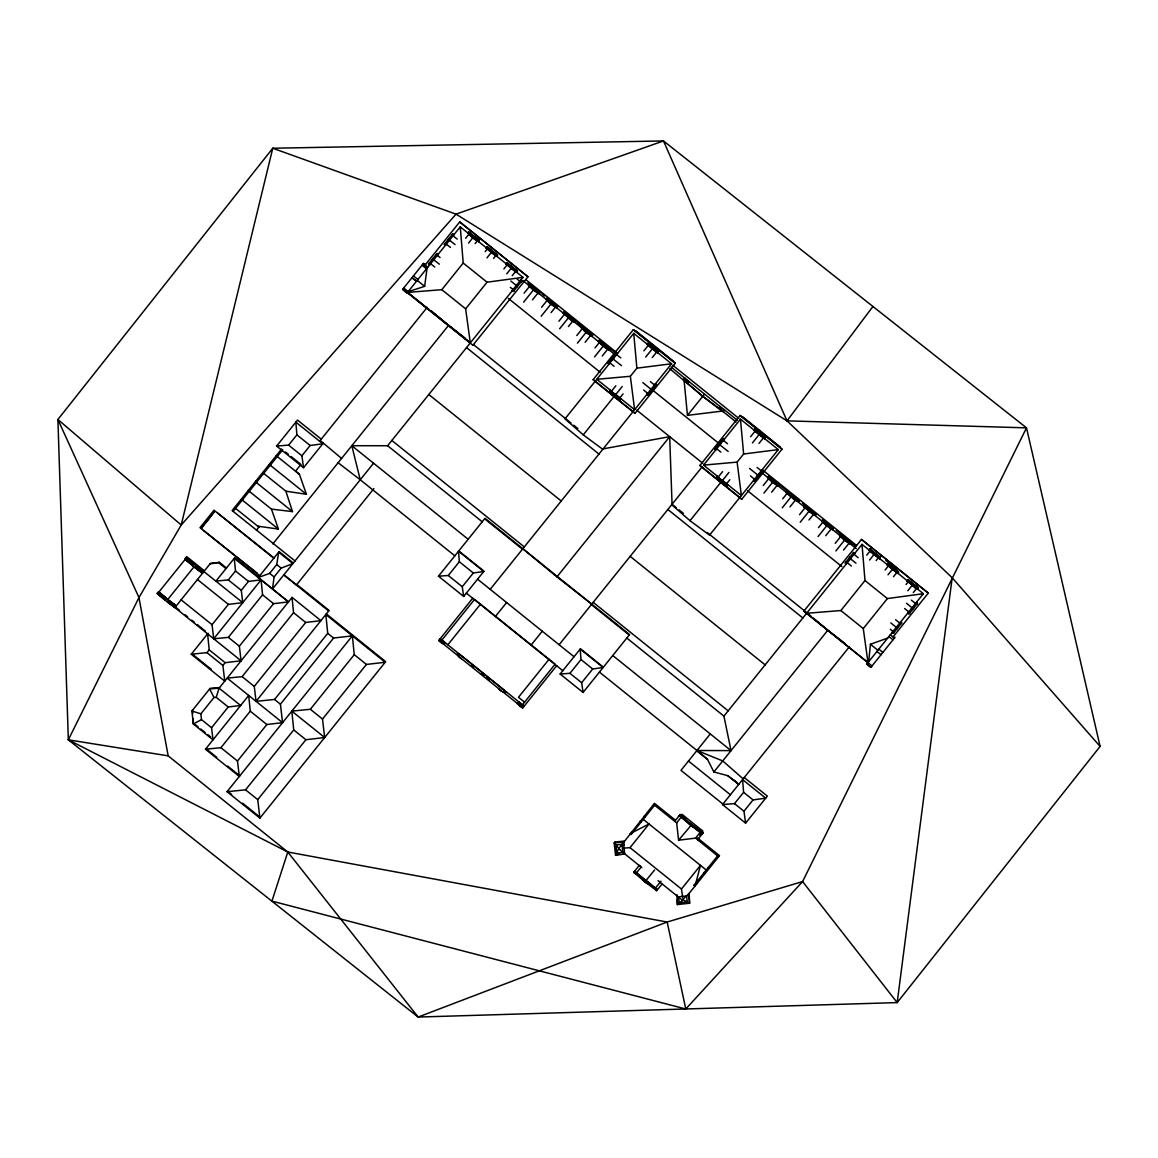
<?xml version="1.0" encoding="UTF-8"?>
<svg xmlns="http://www.w3.org/2000/svg" width="1158" height="1158" viewBox="0 0 1158 1158"><rect width="100%" height="100%" fill="white"/><g stroke="black" fill="none" stroke-linecap="round" stroke-linejoin="round"><path stroke-width="1.5" d="M868.703 661.681L870.44 644.282L887.708 638.044M168.171 755.856L138.96 597.557L57.9 419.486L181.213 525.008L456.035 214.143L663.476 140.943L787.006 420.861L952.18 577.755L897.175 1002.596L418.139 1017.057L68.336 739.817L57.9 419.486L272.767 148.238L663.476 140.943L1026.495 427.852L1100.1 746.418L897.175 1002.596L802.595 881.571L1026.495 427.852L787.006 420.861L456.035 214.143L272.767 148.238L181.213 525.008L138.96 597.557L68.336 739.817L287.792 852.013L667.167 922.029L802.595 881.571L685.782 1009.009L271.942 901.112L287.792 852.013L168.171 755.856L68.336 739.817M408.036 291.773L424.653 286.33L427.056 268.12M181.126 599.844L212.044 624.698L213.723 638.796L228.358 637.363L262.562 594.821L261.086 579.883L258.292 577.524L269.669 573.369L276.748 564.554L278.687 552.163L292.873 563.584L281.191 568.129L274.099 576.945L272.492 588.944L373.571 463.214M219.586 687.562L210.148 688.315L191.924 710.998L193.314 723.996L213.014 739.832L211.552 727.716L201.492 719.625L200.87 713.82L213.984 697.492L216.199 697.319L219.094 688.17L292.091 597.383L320.911 620.659L305.698 622.454L254.268 686.419L256.048 701.328L274.547 699.475L280.41 704.18L282.566 722.664L266.847 724.517L237.491 761.023L239.315 776.453L205.458 749.226L248.709 695.437L250.273 711.186L220.917 747.706L205.458 749.226M787.006 420.861L872.929 306.494M205.299 522.982L201.405 528.381L205.284 523.011M205.444 522.794L214.505 511.532M205.719 523.025L214.476 511.561M203.461 530.422L257.177 573.152M217.487 512.965L274.012 557.968M323.328 443.109L303.541 467.702L276.617 446.062L297.519 420.079L321.244 439.157M470.003 234.712L460.247 226.852L407.066 292.988L402.593 289.399L423.596 263.257L425.84 265.066M158.762 594.821L160.137 593.113L165.305 597.528L163.944 599.222L157.141 593.461L158.588 591.666L160.571 593.417L159.182 595.14M424.798 265.37L459.755 221.887L527.976 276.748L472.84 345.316M159.818 595.733L161.194 594.025M187.495 561.312L188.87 559.604M160.296 596.109L161.686 594.387M187.987 561.688L189.376 559.951M161.078 596.819L162.453 595.111M188.754 562.383L190.129 560.675M428.518 264.01L429.632 264.892L428.503 264.038L437.073 253.37L438.144 254.297M161.555 597.195L162.945 595.458M189.232 562.759L190.621 561.037M281.626 449L232.121 510.577L295.001 560.95M162.265 597.832L163.64 596.124M189.941 563.41L191.316 561.702M162.641 598.121L164.031 596.399M190.332 563.7L191.721 561.977M233.149 511.387L282.711 449.738M164.928 597.224L163.553 598.947L169.14 603.405L170.501 601.711L164.928 597.239M191.244 564.511L192.619 562.802M191.62 564.8L193.01 563.077M276.617 446.062L288.617 445.121L296.882 434.843L295.855 422.134L322.778 443.775L310.156 445.512L301.891 455.789L303.541 467.702M164.754 599.96L166.13 598.252M165.232 600.322L166.622 598.614M192.923 565.9L194.298 564.178L187.813 558.677L186.438 560.4L192.937 565.871M204.43 570.851L187.118 556.94L158.95 591.97L167.736 599.511L194.052 566.783L202.578 573.152M167.519 602.16L168.894 600.437M167.939 602.522L169.314 600.814M196.484 568.708L197.859 566.986M196.817 568.983L198.177 567.275M169.879 603.94L171.268 602.218M197.555 569.519L198.944 567.796M478.804 240.155L479.311 240.589C477.284 242.471 467.181 234.495 468.672 232.034L469.352 232.555M468.006 233.409L468.643 232.063M170.313 604.317L171.688 602.594M197.989 569.881L199.364 568.173M468.643 233.916L468.903 232.295M465.661 238.258L469.091 233.988M171.196 604.939L172.585 603.217M198.887 570.518L200.276 568.781M171.63 605.316L173.005 603.607M199.321 570.88L200.681 569.171M172.499 605.909L173.874 604.187M200.175 571.487L201.564 569.75M172.788 606.17L174.091 604.346M200.464 571.734L201.767 569.924M173.787 606.879L175.162 605.156M201.463 572.443L202.853 570.72L242.775 602.667L228.387 604.389L212.044 624.698M174.076 607.139L175.451 605.431M472.218 236.999L473.13 235.87L469.526 232.801M468.541 243.093L473.839 236.507L473.101 235.899M473.839 238.302L474.751 237.173L479.282 240.632M475.113 243.6L478.182 239.778M209.989 563.932L219.441 562.354L226.476 568.013M478.051 241.501L478.949 240.386M427.186 307.377L320.187 440.474L341.581 458.438M441.791 289.674L465.632 308.839L470.307 342.913L407.515 292.424L441.791 289.674L463.214 263.04L460.247 226.852M256.468 530.147L258.9 527.136L257.742 526.152L278.412 529.09L271.45 509.115L248.261 490.514M487.764 247.349L487.084 246.842L486.172 247.971L490.645 251.778M486.418 248.203L487.055 246.871M487.055 248.709L487.301 247.103M485.173 251.677L487.388 248.912L492.237 253.11L493.149 251.966L497.679 255.426M486.953 257.887L492.251 251.3L491.513 250.693M258.726 576.988L234.741 557.722L215.938 581.099L228.314 579.912L235.494 570.981L234.263 558.315L288.458 601.899L273.563 603.665L239.359 646.207L241.096 660.798L225.144 662.68L222.901 665.488L224.739 681.15L191.258 654.227L208.093 633.281M493.525 258.393L496.594 254.572M487.938 247.609L491.528 250.664L490.616 251.807L491.354 252.415L496.464 256.294L497.347 255.194M496.464 256.294L497.216 254.948M272.868 543.898L448.595 325.34L465.183 338.122M465.632 308.839L487.055 282.205L523.025 277.341L515.643 271.421M242.775 602.667L241.284 590.334L248.463 581.403L261.086 579.883L213.723 638.796M510.446 267.686L505.959 263.894L506.886 262.75L507.551 263.271M506.22 264.125L506.857 262.794M506.842 264.632L507.103 263.025M503.86 268.974L507.291 264.704M258.234 577.596L279.121 551.628L293.307 563.049M506.755 273.809L512.039 267.223L511.315 266.615M507.74 263.532L511.329 266.586L510.417 267.715L511.156 268.323L512.039 269.018L512.951 267.889L517.481 271.348M191.258 654.227L206.949 652.663L209.207 649.87L207.615 633.889M512.212 275.691L516.396 270.494M507.19 264.835L516.251 272.217L517.148 271.102M516.251 272.217L517.004 270.871M454.848 555.84L360.254 479.788L351.8 445.714L387.626 445.729L514.051 288.501M519.653 281.524L523.025 277.341M530.002 284.694L529.336 284.173C527.845 286.605 537.92 294.624 539.961 292.728L539.454 292.294M528.67 285.534L529.307 284.202M530.118 284.55L529.119 285.794L528.439 285.273M529.293 286.055L529.553 284.434M524.082 293.162L529.742 286.127L522.765 280.511M532.868 289.138L533.78 287.995L530.19 284.94M523.648 302.137L534.489 288.632L533.766 288.024M296.376 585.022L373.904 488.589M534.489 290.441L535.401 289.297L539.932 292.757M532.434 299.879L538.846 291.917M538.702 293.625L539.599 292.525M282.566 722.664L227.171 678.125L242.123 676.648L293.553 612.683L292.033 597.441M556.984 306.392L557.49 306.827C555.464 308.708 545.36 300.733 546.865 298.272L547.531 298.793M546.2 299.647L546.837 298.301M547.647 298.663L546.648 299.893L545.968 299.386M546.822 300.154L547.083 298.532M541.611 307.261L547.169 300.342L555.522 307.058M550.397 303.237L551.309 302.108L547.72 299.039M541.177 316.235L552.019 302.745L551.295 302.137M211.552 727.716L228.213 706.988L240.632 705.483L219.094 688.17L209.67 688.923L213.984 697.492M552.019 304.54L552.931 303.41L557.461 306.856M551.078 312.588L556.376 306.016M556.231 307.724L557.128 306.624M563.266 313.355L564.192 312.211L564.858 312.732L563.975 313.832C563.96 312.53 572.501 324.11 574.817 320.766L574.325 320.332M563.526 313.586L564.163 312.24M564.149 314.093L564.409 312.472M558.938 321.2L564.496 314.281L572.848 320.998M256.048 701.328L329.104 610.454L296.81 584.486M567.724 317.176L568.636 316.047L565.046 312.978M559.618 328.785L569.345 316.684L568.621 316.076M569.345 318.479L570.257 317.35L574.788 320.795M568.404 326.527L573.702 319.955M573.572 321.663L574.455 320.563M274.547 699.475L327.728 633.325L325.832 614.536L385.194 662.26L366.435 664.446L322.517 719.06L324.674 737.53L305.9 739.716L257.742 799.628L259.899 818.098L385.686 661.652L326.324 613.928M592.143 334.662L592.65 335.096C590.609 336.992 580.52 329.002 582.011 326.556L582.691 327.063M581.345 327.917L581.982 326.585M581.982 328.423L582.242 326.817M280.41 704.18L333.591 638.044L352.365 635.858L354.261 654.661L310.344 709.275L291.83 711.128L293.727 729.931L245.568 789.843L227.055 791.696L352.365 635.858M576.771 335.545L582.329 328.626L607.791 349.108M585.557 331.521L586.469 330.377L582.865 327.323M577.437 343.13L587.178 331.014L586.44 330.406M587.164 332.824L588.09 331.68L592.621 335.14M585.123 342.261L591.521 334.286M591.391 336.008L592.274 334.908M609.253 348.428L609.759 348.862C607.733 350.758 597.629 342.768 599.12 340.322L599.801 340.828M598.454 341.682L599.106 340.351M599.091 342.189L599.352 340.582M594.995 347.921L599.439 342.392M602.667 345.287L603.579 344.143L599.989 341.089M594.546 356.896L604.288 344.78L603.55 344.172M604.288 346.589L605.2 345.446L609.73 348.905M602.232 356.027L608.63 348.051M608.5 349.774L609.398 348.674M607.863 363.294L616.432 352.625L617.532 353.523M458.771 550.947L483.986 571.212L463.678 596.457L438.477 576.192L484.999 518.321L629.59 634.584L583.067 692.455L560.139 674.014L580.447 648.769L603.376 667.196M596.269 379.94L564.945 418.892L583.256 434.858L602.782 449.318M611.641 391.245L596.775 379.303L633.73 333.345L649.146 345.75M438.477 576.192L448.276 575.497L459.335 561.746L458.554 551.222L483.755 571.487L473.318 572.993L462.259 586.73L463.678 596.457M620.297 398.453L620.949 399.003C618.879 400.972 608.891 392.851 610.309 390.449L610.845 390.839M648.712 343.767L648.031 343.26L647.365 344.621L648.002 343.289M609.701 391.867L610.28 390.478M610.946 390.709L609.426 391.549M648.263 343.521L648.002 345.127L651.592 348.196M610.454 392.475L615.839 385.788M643.891 350.86L648.437 345.214L647.365 344.621M613.711 395.312L614.637 394.169L610.584 390.767M648.885 344.027L652.49 347.082L651.578 348.225L656.658 352.104L648.35 345.33M645.686 357.069L653.199 347.718L652.461 347.111M583.256 434.858L614.058 396.543L593.171 379.607M614.58 396.022L622.193 386.555M596.775 379.303L630.357 376.278L636.871 368.172L671.553 363.771L656.137 351.381M615.332 396.601L616.244 395.471L620.92 399.032M653.184 349.528L654.096 348.384L658.641 351.844M623.076 393.879L619.747 398.034L611.395 391.317M652.244 357.576L657.541 350.99M619.125 399.438L620.008 398.323M620.399 398.309L619.4 399.553L620.051 400.103M658.164 351.366L657.744 352.958L658.294 351.612M619.747 399.944L620.645 398.83M472.84 598.093L438.694 640.577L439.678 641.373L441.097 639.607M441.907 640.041L474.563 599.424L555.116 664.185L522.461 704.802M490.196 589.335L634.106 410.352M616.346 395.052L634.613 409.715L671.553 363.771M447.856 644.76L480.483 604.187M675.302 363.279L635.018 413.392L593.113 379.694L633.397 329.596L675.302 363.279L633.325 329.683M504.468 690.327L503.05 692.093L458.322 656.137L459.74 654.371L504.41 690.4M460.233 657.73L459.364 657.02M685.507 378.55L684.074 380.331L687.447 415.36L722.447 411.061L735.996 421.946M495.392 616.49L506.611 602.536M737.371 420.253L723.808 409.353L722.389 411.133L702.732 396.34L685.55 381.648L686.926 379.954L671.119 366.985M687.012 382.82L688.373 381.127L689.14 381.677M687.591 383.24L688.952 381.547L720.146 406.632L718.785 408.325M522.837 548.747L556.926 576.901L669.671 436.667L603.144 448.855M687.447 415.36L704.107 394.646M719.321 408.803L720.681 407.095L719.986 406.472M531.044 645.151L542.262 631.197M720.783 409.975L722.143 408.282L724.546 410.077L723.185 411.77L702.776 396.297L669.758 368.693M559.111 644.745L701.922 467.123M718.944 477.516L703.528 465.125L740.469 419.167L755.885 431.572M549.037 659.293L518.48 697.29L524.574 702.182M517.467 703.688L516.758 703.109L521.737 707.22L518.972 704.947L520.145 705.743M518.827 701.878L518.234 702.616L522.678 705.989M518.77 704.744L519.421 705.179L518.581 704.484M523.069 705.497L521.65 707.277L522.634 708.074L556.781 665.589M755.465 429.604L754.784 429.082L754.119 430.458L754.755 429.111M727.065 484.29L727.702 484.84L726.79 485.984L716.455 477.704L717.048 476.329M717.714 476.546L716.18 477.4M755.016 429.343L754.755 430.964L764.497 438.781L765.424 437.637L755.566 429.473L754.567 430.704L753.887 430.197M717.222 478.312L722.592 471.624M750.645 436.696L755.19 431.037L754.119 430.458M720.479 481.149L721.391 480.005L717.352 476.604M758.331 434.047L759.243 432.918L755.638 429.85M740.859 496.189L709.536 535.155L690.009 520.695L720.812 482.379L699.924 465.444M703.528 465.125L737.11 462.114L743.624 454.008L778.321 449.608L762.905 437.203M752.439 442.906L759.952 433.555L759.214 432.947M721.347 481.858L728.947 472.406M722.1 482.437L723.012 481.308L727.687 484.869M759.938 435.35L760.849 434.221L765.395 437.681M560.139 674.014L569.953 673.319L580.998 659.568L580.216 649.045L603.144 667.486L592.708 668.977L581.649 682.728L583.067 692.455M758.997 443.413L764.294 436.827M729.844 479.716L726.5 483.87L721.376 480.034M725.878 485.274L726.775 484.16M727.166 484.16L726.167 485.39L726.819 485.94M765.018 437.073L764.526 438.752M764.164 438.549L765.047 437.435M726.515 485.781L727.398 484.666M723.113 480.903L741.381 495.552L778.321 449.608M741.771 499.228L782.07 449.116L740.136 415.418L699.852 465.516L741.771 499.228L720.812 482.379M778.639 484.594L779.146 485.028C777.119 486.91 767.016 478.934 768.521 476.488L769.187 476.995M767.855 477.849L768.492 476.517M768.478 478.355L768.738 476.749M763.267 485.463L768.926 478.428M772.053 481.439L772.965 480.309L769.375 477.255M763.947 493.062L773.674 480.946L772.951 480.338M773.674 482.756L774.586 481.612L779.117 485.072M771.619 492.179L778.031 484.218M777.886 485.94L778.784 484.826M792.029 497.462C796.472 503.267 799.773 499.156 792.912 496.348L792 497.491L785.92 492.367L786.847 491.224L787.512 491.745M786.181 492.584L786.818 491.253M787.628 491.6L786.629 492.845L785.949 492.324M786.803 493.105L787.064 491.484M782.707 498.823L787.15 493.294L805.592 507.913M790.378 496.189L791.29 495.045L787.701 491.991M782.272 507.797L792 495.682L791.276 495.074M789.944 506.929L796.357 498.968M797.08 499.199L796.588 500.878M796.212 500.676L797.109 499.576M803.855 506.784L804.781 505.655L805.447 506.162L803.884 506.755L808.342 510.591M804.115 507.016L804.752 505.684M804.738 507.522L804.998 505.916M799.527 514.644L805.186 507.609M805.635 506.422L809.225 509.477L808.313 510.62L809.051 511.228L814.494 515.353L815.406 514.195L814.523 515.31M800.207 522.229L809.934 510.113L809.21 509.506M809.934 511.923L810.846 510.779L815.377 514.239M808.993 519.971L814.291 513.385M814.146 515.107L815.044 514.007M818.489 527.599L822.933 522.07C824.843 525.79 840.708 534.634 828.679 525.139L827.767 526.268L821.702 521.143L822.614 520L823.295 520.521M821.948 521.375L822.585 520.029M822.585 521.882L822.846 520.26M826.161 524.965L827.073 523.836L823.468 520.767M818.04 536.574L827.782 524.473L827.044 523.85M825.726 535.705L832.124 527.744M832.848 527.99L832.356 529.655M831.994 529.452L832.877 528.352M841.128 534.866L840.462 534.359C838.971 536.791 849.046 544.81 851.087 542.899L850.58 542.465M839.796 535.72L840.433 534.388M840.418 536.226L840.679 534.62M835.207 543.334L840.867 536.299L830.923 528.28M843.994 539.31L844.906 538.181L841.316 535.126M835.888 550.933L845.615 538.817L844.891 538.209M845.615 540.612L846.527 539.483L851.058 542.943M843.56 550.05L849.972 542.089M850.696 542.335L850.204 544.014M849.827 543.811L850.725 542.697M624.148 841.055L614.956 842.054L614.203 842.995L615.535 855.255L624.915 854.011L641.865 867.646M738.876 784.212L727.76 775.657L713.864 771.966L707.48 759.344L696.957 750.5L731.031 750.616L723.924 716.122L862.015 544.376L870.382 551.092M710.274 733.94L680.991 770.36L722.91 804.057M619.356 853.967L615.535 855.255L618.85 848.467L614.203 842.995L623.38 841.996L624.712 854.257L618.792 848.539L654.473 803.348L675.186 820.009M619.487 849.523L618.792 848.539M873.291 553.915L868.818 550.122L869.73 548.979L870.411 549.5M623.221 848.177L630.024 847.656L649.03 824.018L630.068 833.688L631.038 834.571L654.646 805.201L653.604 804.419L676.663 822.904L678.574 840.201L695.582 838.117L701.024 831.328L703.065 832.949M869.065 550.34L869.701 549.008M869.701 550.861L869.947 549.239M866.705 555.203L870.136 550.933M870.584 549.746L874.189 552.8L873.277 553.944L874 554.552L879.443 558.677L879.863 557.099M869.6 560.023L874.898 553.437L874.16 552.829M874.883 555.247L875.795 554.103L880.341 557.563M876.172 560.53L879.24 556.723M879.11 558.431L879.993 557.331M806.59 613.291L840.867 610.541L864.983 580.549L862.015 544.376M713.864 771.966L827.811 630.241L845.311 643.703M642.603 879.834L633.788 872.379L639.259 865.373L640.316 866.198M674.694 821.312L680.224 814.421L681.295 815.232L682.019 814.32L702.892 831.097L699.62 835.179M634.019 872.596L635.091 871.742L634.396 872.9M702.24 833.963L679.326 815.536L680.455 814.827C685.275 817.895 691.876 826.638 691.008 823.816M633.788 872.379L634.845 871.583M680.918 815.189L679.63 815.84M634.729 873.132L635.554 872.119L655.428 888.056L660.957 881.18M681.367 815.55L680.542 816.564L690.182 824.829M635.279 873.566L636.104 872.539M681.005 816.926L681.83 815.898M635.655 873.87L640.924 867.342M676.663 822.904L682.033 816.043M898.261 571.893L897.855 573.471L892.413 569.345L887.477 565.147L888.114 563.801M888.099 565.654L888.36 564.033M885.117 569.997L888.548 565.726L878.488 557.649M891.674 568.737L892.586 567.608L888.997 564.539M635.091 871.742L634.526 871.265L643.428 878.806L642.574 879.877L643.891 880.934M888.012 574.817L893.296 568.245L892.572 567.637M688.561 823.439L689.401 822.383M893.296 570.04L894.208 568.911L898.738 572.37M643.848 880.992L645.02 880.268L644.123 881.238L644.716 879.921L643.385 878.85M689.43 824.221L690.298 823.15M657.44 889.691L648.06 882.555L647.206 883.612C644.876 882.541 644.89 881.296 644.557 879.892M689.98 824.655L690.79 823.642M691.427 825.842L692.079 824.67L691.427 825.842L690.588 825.205L690.588 823.483M644.861 881.86L654.588 870.034M678.574 840.201L691.833 824.482M645.151 882.092L645.961 881.064L648.017 882.599M646.844 881.658L645.759 882.555L646.222 881.224M646.569 881.542L645.397 882.237M691.558 825.929L692.412 824.872M893.469 576.713L897.638 571.516M691.022 825.495L692.716 826.783L693.57 825.726L701.024 831.328M897.508 573.239L898.405 572.124M803.927 611.048L867.993 662.564L863.275 628.562L887.39 598.57L923.36 593.692L913.604 585.847M647.235 883.568L654.429 888.968L655.254 887.954M744.232 777.539L767.349 796.111L745.607 823.135L722.505 804.564L849.35 646.801M700.532 832.631L701.372 831.603M655.471 889.807L655.964 888.519L655.457 889.822L656.6 890.734L662.173 883.8M701.907 832.052L701.314 833.268L702.139 832.255M655.877 890.111C656.803 888.62 656.514 891.921 656.702 889.098M701.965 833.789L702.327 832.385M697.608 839.738L703.138 832.848L702.168 832.009M913.112 585.934C917.57 591.738 920.871 587.627 914.009 584.819L913.097 585.962L907.018 580.838L907.93 579.695L908.61 580.216M907.264 581.07L907.901 579.724M907.901 581.577L908.161 579.955M906.019 584.529L908.35 581.649L896.871 572.399M722.505 804.564L734.505 803.623L743.61 792.304L742.582 779.595L765.684 798.166L753.047 799.903L743.957 811.222L745.607 823.135M911.476 584.66L912.388 583.531L908.784 580.462M907.8 590.739L913.097 584.153L912.359 583.545M913.257 592.635L917.44 587.439M917.31 589.147L918.207 588.047M676.923 894.671L677.358 904.557L689.603 903.24L689.169 893.339M682.67 897.464L681.469 889.026L700.474 865.373L695.09 885.971L694.076 885.161L717.642 855.849L718.626 856.703L695.582 838.117M923.36 593.692L866.777 664.07L870.859 667.355L895.076 637.247M893.035 636.972L928.311 593.099L861.523 539.411L803.855 611.149L872.003 665.937M658.048 880.659L682.163 900.055L688.605 894.048L689.603 903.24L683.263 899.867L677.358 904.557L677.416 899.259M683.206 899.94L682.091 899.476L683.148 899.361M688.417 894.28L719.494 855.632L697.434 837.9M201.492 719.625L193.314 723.996L193.285 718.51M219.441 562.354L210.481 563.324L174.829 607.675L168.822 603.115L170.183 601.407L176.19 605.967L167.736 599.511M683.177 903.283L688.417 902.719M271.45 509.115L292.482 511.604L285.867 491.18L262.678 472.58M285.867 491.18L306.407 494.278L299.415 474.317L295.565 471.089L300.95 464.401L291.121 456.513M191.924 710.998L200.87 713.82M459.017 656.702L461.101 658.555M696.957 750.5L722.737 760.936L743.175 778.856M457.309 653.691L458.119 654.227M500.082 689.719L501.371 690.964L498.982 688.851M498.505 688.605L500.922 690.617L500.024 689.936M441.82 643.037L440.083 641.561L442.877 643.631M614.058 396.543L635.076 413.305M717.613 476.691L716.455 477.704M692.745 826.754L700.214 832.341M763.455 437.883L755.103 431.167M477.342 240.835L468.99 234.119M537.992 292.96L529.64 286.243M878.401 557.765L870.049 551.049M896.799 572.573L888.447 565.857M916.6 588.481L908.248 581.765M777.177 485.274L768.825 478.558M813.437 514.442L805.085 507.725M849.118 543.145L840.766 536.429M685.464 378.608L684.639 377.986L683.278 379.694L685.55 381.648M647.134 344.36L647.814 344.881L648.813 343.637L658.265 351.236L657.773 352.915M467.789 233.149L468.469 233.655L469.453 232.425L478.92 240.024L478.428 241.704M486.186 247.942L486.867 248.463L487.865 247.219L497.318 254.818L496.825 256.497M492.266 253.081L495.696 255.686M505.988 263.865L506.668 264.386L507.667 263.141L517.119 270.74L516.627 272.419M512.068 268.989L515.498 271.609M581.128 327.656L581.794 328.177L582.792 326.932L592.245 334.532L591.752 336.211M598.237 341.422L598.918 341.943L599.916 340.698L609.369 348.297L608.876 349.977M888.808 564.293L888.128 563.772L887.477 565.147M868.833 550.079L869.513 550.6L870.512 549.355L879.964 556.955L879.472 558.634M887.245 564.887L887.925 565.394L888.924 564.163L898.376 571.763L897.884 573.442M907.047 580.795L907.727 581.316L908.712 580.071L918.164 587.685L917.672 589.35M767.624 477.588L768.304 478.109L769.303 476.864L778.755 484.464L778.263 486.143M821.731 521.114L822.397 521.621L823.396 520.391L833.195 528.323M827.796 526.239L831.241 528.844M839.564 535.459L840.245 535.98L841.244 534.735L852.867 544.217M338.122 462.737L360.254 479.788M633.802 872.177L634.859 872.987M616.23 395.5L614.609 394.198M722.997 481.337L718.148 477.154M556.926 576.901L591.752 604.143M461.231 658.656L460.942 658.424M653.199 347.718L654.082 348.413M759.952 433.555L760.835 434.25M473.839 236.507L474.722 237.202M492.251 251.3L493.134 251.995M512.039 267.223L512.922 267.918M874.898 553.437L875.781 554.132M893.296 568.245L894.179 568.94M913.097 584.153L913.98 584.848M534.489 288.632L535.372 289.326M552.019 302.745L552.902 303.439M569.345 316.684L570.228 317.379M587.178 331.014L588.061 331.709M604.288 344.78L605.171 345.475M773.674 480.946L774.557 481.641M792 495.682L792.883 496.377M809.934 510.113L810.817 510.808M827.782 524.473L828.665 525.167M845.615 538.817L846.498 539.512M486.621 677.676L489.168 679.674M481.265 673.406L483.986 675.577M635.771 330.812L673.594 361.238M742.51 416.634L780.362 447.075M740.063 415.505L781.997 449.203M656.789 351.931L657.411 352.712M672.697 365.219L738.804 418.371M686.926 379.954L688.373 381.127M720.681 407.095L722.143 408.282M861.48 539.469L928.267 593.157M885.798 560.458L889.981 563.83M892.775 566.074L895.568 568.303M459.712 221.96L527.932 276.805M477.067 237.347L479.861 239.59M476.98 240.314L486.751 248.174M495.117 254.905L507.682 264.994M525.79 279.585L616.23 352.264M655.457 383.819L656.586 384.688L648.002 395.356L646.902 394.473L648.031 395.312M762.21 469.67L763.354 470.524L754.77 481.192L753.655 480.309M763.6 470.799L856.5 545.461M724.286 439.345L723.142 438.491L714.602 449.116L715.731 449.97M655.225 384.109L656.325 384.992M761.993 469.945L763.093 470.843M616.128 353.002L617.142 354.015M654.965 384.442L656.166 385.194M722.881 438.824L723.982 439.722M761.718 470.278L762.934 471.031M527.99 282.538L539.121 291.498M541.901 293.727L544.694 295.97M568.332 314.976L580.853 325.051M583.632 327.28L586.426 329.523M608.674 347.414L615.636 353.002M774.282 480.57L786.948 490.746M789.77 493.004L793.983 496.406M796.805 498.664L799.613 500.936M802.436 503.194L805.244 505.453M836.206 530.35L846.064 538.267M848.872 540.54L855.907 546.2M529.163 283.942L539.57 292.149L539.078 293.828M547.285 298.446L557.099 306.262L556.607 307.927M563.975 311.864L574.426 320.201L573.934 321.866M577.842 323.096L580.665 325.282M654.719 384.745L655.819 385.628M761.486 470.582L762.586 471.465M786.76 490.992L799.396 501.211M803.609 504.613L816.318 514.745M620.818 357.938L615.52 353.769M650.362 381.662L654.516 384.992M727.557 443.76L722.259 439.591M757.129 467.499L761.269 470.843M538.065 292.815L547.806 300.646M554.754 306.233L564.597 314.165M571.444 319.651L582.575 328.597M607.617 348.732L614.565 354.334M761.964 472.826L768.999 478.486M776.034 484.145L787.295 493.207M812.626 513.573L823.02 521.954M846.411 540.728L856.254 548.646M520.724 280.019L521.824 280.916M520.492 280.308L521.592 281.191M520.333 280.497L521.433 281.394M520.217 280.641L521.332 281.524M519.985 280.931L521.086 281.828M517.004 278.977L519.768 281.191M612.712 357.257L613.841 358.112M651.65 388.552L652.779 389.406M719.451 443.08L720.594 443.934M758.418 474.389L759.547 475.243M653.286 390.666L720.16 444.426M916.456 602.319L917.585 603.173L909.001 613.841L907.901 612.958M642.791 382.574L652.157 390.188M749.559 468.411L758.924 476.025M916.224 602.594L917.324 603.492M612.003 358.14L621.455 365.639M718.742 443.963L728.194 451.461M854.792 553.307L853.721 552.38L845.152 563.049L846.281 563.903M915.964 602.927L917.165 603.694M853.316 552.887L854.517 553.654M915.717 603.231L916.818 604.114M611.438 358.835L612.524 359.762M650.347 390.174L651.491 391.028M718.163 444.686L719.292 445.555M757.115 476.01L758.244 476.864M911.36 600.148L915.515 603.492M854.054 554.233L858.107 557.693M852.809 553.524L853.909 554.407M516.917 284.738L518.046 285.606M453.893 234.727L452.821 233.786L444.238 244.454L445.352 245.351M510.823 280.989L517.423 286.388M452.517 234.162L453.618 235.06M457.207 239.098L451.909 234.929M515.614 286.359L516.758 287.227M609.962 362.946L614.102 366.29M643.645 390.014L648.856 394.299M716.701 448.768L720.855 452.112M750.413 475.851L755.624 480.136M608.558 362.411L609.644 363.337M647.467 393.763L648.567 394.646M715.282 448.276L716.411 449.13M755.334 480.483L754.234 479.6L755.233 480.628M912.678 607.009L913.763 607.921M608.428 362.584L609.542 363.467M647.365 393.894L648.466 394.777M715.166 448.407L716.281 449.29M850.03 556.984L851.116 557.895M647.148 394.169L648.248 395.052M753.901 480.005L755.016 480.888M608.051 363.047L609.166 363.93M714.804 448.87L715.905 449.753M753.684 480.266L754.799 481.163M607.878 363.265L608.963 364.191M906.555 603.289L913.155 608.688M849.292 557.895L855.979 563.179M911.346 608.659L912.49 609.513M848.713 558.619L849.842 559.488M510.302 287.329L513.066 289.543M449.101 238.418L450.23 239.272M513.008 289.601L514.123 290.499M512.733 289.949L513.834 290.846M512.632 290.093L513.732 290.976M512.401 290.354L513.515 291.251M448.392 239.301L455.065 244.584M447.828 240.01L448.913 240.922M904.644 608.5L909.855 612.785M847.251 562.701L851.391 566.045M908.465 612.249L909.566 613.132M845.832 562.209L846.961 563.063M908.364 612.379L909.464 613.277M845.716 562.339L846.831 563.222M908.133 612.654L909.247 613.537M907.93 612.915L909.03 613.812M845.34 562.802L846.455 563.685M864.983 580.549L887.39 598.57M446.337 244.106L450.491 247.45M444.947 243.585L446.033 244.497M444.817 243.745L445.917 244.642M444.44 244.208L445.541 245.105M508.362 298.417L600.162 372.239M747.561 490.746L841.852 566.551M463.214 263.04L487.055 282.205M900.736 621.86L901.821 622.787L893.252 633.426L892.181 632.5M636.596 410.062L702.761 463.258M900.475 622.179L901.59 623.076M900.215 622.512L901.431 623.265M899.969 622.816L901.083 623.699M895.612 619.733L899.766 623.076M610.063 391.824L619.516 399.423M716.816 477.661L726.269 485.26M436.769 253.747L437.883 254.63M436.667 253.877L437.782 254.76M436.161 254.514L440.083 257.568M896.929 626.594L898.015 627.506M890.82 622.874L897.407 628.258M895.626 628.215L896.712 629.127M433.381 257.973L434.467 258.885M432.643 258.885L439.331 264.169M432.079 259.58L433.164 260.507M890.285 629.199L894.106 632.369M892.717 631.834L893.831 632.717M892.615 631.964L893.715 632.847M892.398 632.239L893.498 633.122M430.602 263.691L434.742 267.035M429.184 263.199L430.313 264.053M429.068 263.329L430.183 264.212M428.692 263.792L429.806 264.675M890.314 634.787L894.439 638.029M888.895 636.553L892.992 639.838M422.033 265.211L426.506 268.815M840.867 610.541L863.275 628.562M878.792 649.117L882.859 652.432M413.449 275.894L417.937 279.469M870.44 644.282L877.88 650.26M417.227 280.352L424.653 286.33M416.489 281.264L412.016 277.674L416.475 281.293M876.91 651.462L881.021 654.719M403.708 288.009L408.181 291.613M473.506 344.621L570.923 422.945M573.717 425.203L577.929 428.576M676.258 507.638L672.06 504.266L669.671 436.667M679.066 509.896L683.278 513.284M707.104 532.434L810.918 616.042M404.214 289.659L428.489 309.2M431.283 311.444L470.351 342.84M407.326 292.656L472.884 345.258M402.651 289.326L407.124 292.916M866.821 664.026L870.903 667.312M466.529 347.603L598.961 454.066M667.862 509.477L802.827 617.981M428.807 394.516L561.225 500.994M630.169 556.361L765.134 664.866M391.867 440.46L524.299 546.923M593.2 602.334L728.165 710.838M484.637 518.784L522.461 549.196M591.376 604.606L629.228 635.033M387.626 445.729L482.22 521.795M626.811 638.044L723.924 716.122M351.8 445.714L468.165 539.266M612.756 655.529L731.031 750.616M599.439 672.089L701.14 753.872M733.289 779.71L736.083 781.954M696.769 750.731L707.48 759.344M727.76 775.657L738.688 784.444M459.335 561.746L473.318 572.993M580.998 659.568L592.708 668.977M743.61 792.304L753.047 799.903M477.574 579.188L574.035 656.745M296.882 434.843L310.156 445.512M688.474 761.052L730.394 794.75M288.617 445.121L301.891 455.789M734.505 803.623L743.957 811.222M448.276 575.497L462.259 586.73M569.953 673.319L581.649 682.728M466.356 593.142L562.817 670.699M285.519 451.996L288.328 454.254M276.226 455.716L299.415 474.317M269.8 463.707L270.842 464.503M270.263 465.226L306.407 494.278M268.642 465.154L269.684 465.95M692.079 824.67L693.541 825.77M255.947 480.932L256.989 481.728M256.338 482.539L292.482 511.604M254.673 482.539L255.672 483.378M440.214 638.68L524.169 706.177M440.054 638.869L445.454 643.095L444.961 643.703L440.72 640.084M518.726 702.009L524.009 706.366M438.853 640.374L458.38 656.065M503.108 692.035L522.794 707.871M644.253 816.043L645.31 816.81M708.262 867.516L709.318 868.283M643.255 819.372L706.25 870.02M241.761 498.577L242.76 499.431M242.268 500.039L278.412 529.09M240.748 499.851L241.747 500.69M704.194 872.567L705.222 873.378M704.151 872.625L705.179 873.436M234.553 507.551L258.9 527.136M631.66 831.719L632.673 832.544M695.668 883.178L696.682 884.003M694.018 885.219L695.046 886.044M273.795 558.243L214.013 510.2L199.987 527.657L259.768 575.7M630.024 847.656L681.469 889.026M276.748 564.554L281.191 568.129M283.869 574.788L296.462 584.906M283.782 574.904L328.684 610.99M269.669 573.369L274.099 576.945M645.99 880.471L651.389 884.799M258.292 577.524L288.516 601.827M327.728 633.325L333.591 638.044M354.261 654.661L366.435 664.446M293.553 612.683L305.698 622.454M235.494 570.981L248.463 581.403M262.562 594.821L273.563 603.665M218.949 562.962L225.984 568.607M228.314 579.912L241.284 590.334M201.492 572.428L202.505 573.239M197.453 579.521L228.387 604.389M228.358 637.363L239.359 646.207M310.344 709.275L322.517 719.06M160.73 595.198L157.213 593.359M175.379 606.98L179.476 610.266M184.918 614.652L187.654 616.838M191.736 620.123L194.472 622.324M197.193 624.509L205.371 631.081M174.901 607.574L241.096 660.798M291.83 711.128L324.674 737.53M209.207 649.87L225.144 662.68M242.123 676.648L254.268 686.419M206.949 652.663L222.901 665.488M293.727 729.931L305.9 739.716M191.75 653.619L211.277 669.324M250.273 711.186L266.847 724.517M216.199 697.319L228.213 706.988M195.21 724.517L198.032 726.775M200.841 729.048L205.067 732.435M207.875 734.693L210.684 736.966M220.917 747.706L237.491 761.023M205.936 748.633L216.778 757.346M227.605 766.046L239.793 775.846M245.568 789.843L257.742 799.628M227.547 791.102L231.643 794.402M242.587 803.203L259.016 816.404M227.055 791.696L259.899 818.098M471.32 665.285L473.448 667.051M504.975 691.876L505.887 692.643M813.509 618.227L827.811 630.241M431.196 310.749L445.917 323.096M655.689 889.735L656.716 890.589M185.266 559.242L194.052 566.783M671.683 504.714L690.009 520.695M952.18 577.755L1100.1 746.418M287.792 852.013L418.139 1017.057L667.167 922.029L685.782 1009.009M737.11 462.114L741.381 495.552M630.357 376.278L634.613 409.715M623.583 841.765L623.959 845.268M614.956 842.054L615.535 847.309M192.416 710.39L192.764 713.646M740.469 419.167L743.624 454.008M633.73 333.345L636.871 368.172M186.264 557.244L184.831 559.024L186.887 560.675L188.247 558.981L186.264 557.244M193.806 563.816L192.431 565.524L195.644 568.086L197.005 566.392L193.806 563.83M196.585 566.001L195.195 567.724L201.767 572.689L203.128 570.995L196.585 566.001M520.738 279.99L512.169 290.658L513.298 291.512L521.853 280.873L520.738 279.99M621.962 844.341L615.94 844.993L616.823 853.07L622.845 852.418L621.962 844.341M686.622 895.945L678.545 896.813L679.196 902.835L687.273 901.952L686.622 895.945M427.519 267.556L423.061 263.923L427.49 267.585M641.214 821.919L640.186 821.109L641.17 821.977"/></g></svg>
